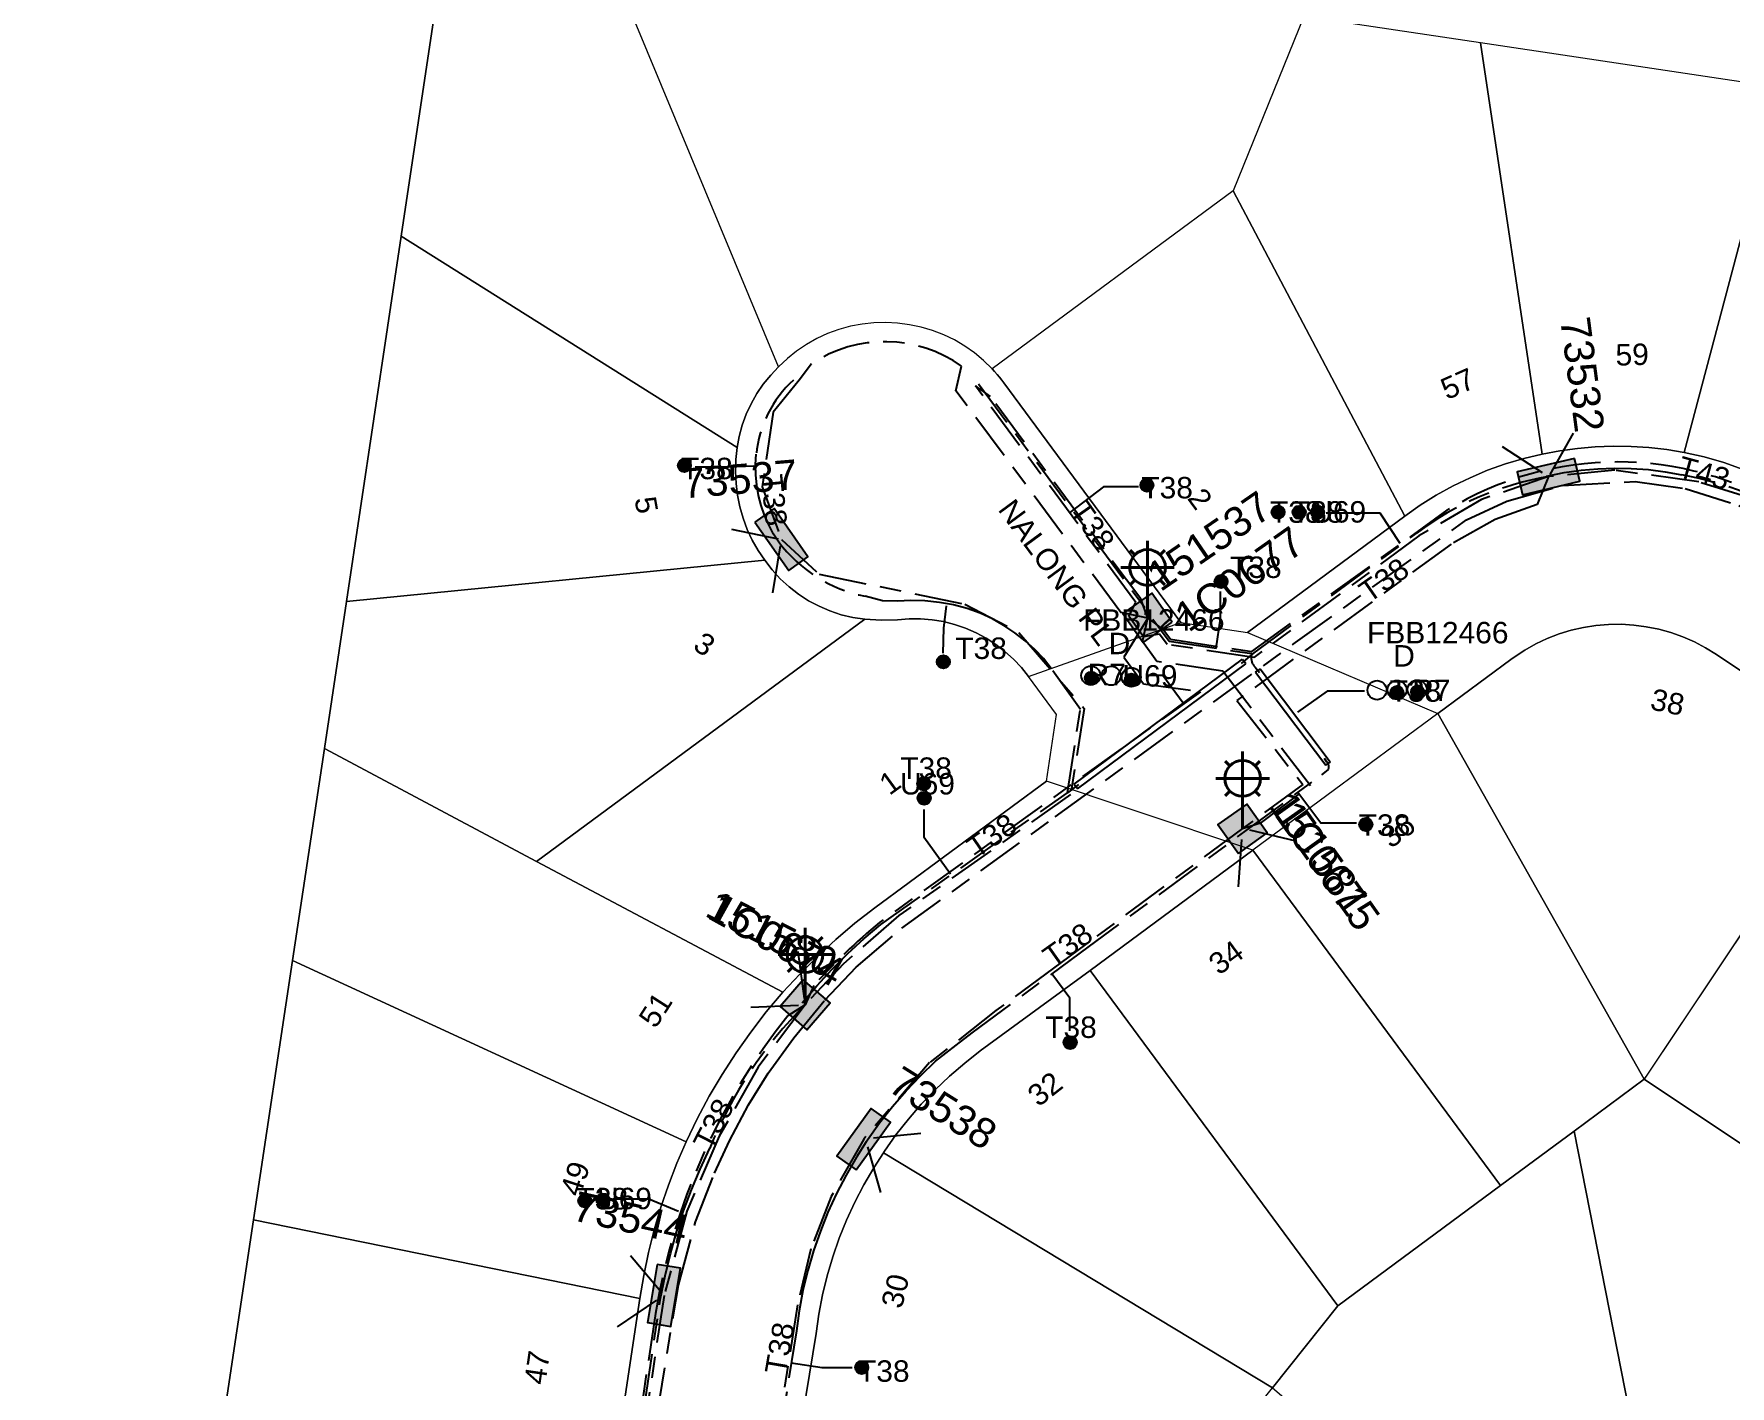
# Model space of a CAD drawing. Header units: metres. Extents: x 300268 to 302887, y 6172399 to 6173904.
# Drawn here: x 301281.4 to 301423.8, y 6173609.1 to 6173722.6 of the extents above; entities that cross this region are included whole.
import ezdxf
from ezdxf.enums import TextEntityAlignment as Align

# ---------------------------------------------------------------- set-up
doc = ezdxf.new("R2010")
doc.units = ezdxf.units.M
doc.linetypes.add('Cable Exist UG', pattern=[8.2, 4, -1.2, 1.8, -1.2])
doc.layers.get('0').update_dxf_attribs({"color": 6})
doc.layers.add('Cadastre Land Parcels_SP_EXT', color=9, linetype='Continuous', lineweight=5)
doc.layers.add('Cadastre Roads_SP_EXT', color=9, linetype='Continuous', lineweight=5)
for name, color, linetype in [('Duct_SP_EXT', 7, 'Continuous'), ('Equip_SP_SL_EXT', 7, 'Continuous'), ('Mains_HV_EXT', 7, 'Continuous'), ('Mains_LV_EXT', 7, 'Continuous'), ('Mains_SL_EXT', 7, 'Continuous'), ('SupportsUG_SP_LV_EXT', 7, 'Continuous'), ('SupportsUG_SP_LV_SL_EXT', 7, 'Continuous'), ('Trench_SP_EXT', 7, 'Continuous')]:
    doc.layers.add(name, color=color, linetype=linetype)
doc.styles.add('COLUMN_LABEL', font='arial.ttf')
doc.styles.add('iecARIAL', font='arial.ttf', dxfattribs={"height": 2})
doc.styles.add('POLE_LABEL', font='arial.ttf')
doc.styles.get("Standard").update_dxf_attribs({"font": 'arial.ttf'})

# ---------------------------------------------------------------- blocks, each defined once
blk = doc.blocks.new('COLUMN_EXT')
blk.add_hatch(color=256).paths.add_polyline_path([(-1.49, 1.48), (-1.49, -1.49), (1.48, -1.49), (1.48, 1.48)])
blk.add_lwpolyline([(-1.49, -1.49), (1.48, -1.49), (1.48, 1.48), (-1.49, 1.48)], close=True)
for tag, height, style, flags, p in [('ASSET_NUM', 2.5, 'COLUMN_LABEL', 8, (2, 2)), ('STRUCTURE_PLANT_NUMBER', 0.2, 'POLE_LABEL', 9, (1.81, 0.03)), ('STREET_CODE', 0.2, 'COLUMN_LABEL', 9, (1.81, -0.2))]:
    blk.add_attdef(tag, text='', height=height, dxfattribs=dict(style=style, flags=flags)).set_placement(p, align=Align.MIDDLE_LEFT)
at = {"flags": 9}
for tag, p in [('COLUMN_TYPE', (1.81, -0.4)), ('OWNED_BY', (1.81, -0.6)), ('STATE', (1.81, -0.8)), ('USAGE', (1.81, -1)), ('LEGEND', (1.81, -1.2)), ('LOCATION', (1.81, -1.4)), ('STREETNAME', (1.81, -1.6)), ('SUBURB', (1.81, -1.8)), ('NOTES', (1.81, -2))]:
    blk.add_attdef(tag, text='', height=0.2, dxfattribs=at).set_placement(p, align=Align.MIDDLE_LEFT)
at = {"flags": 1}
blk.add_attdef('Z', (1.81, -2.35), '', height=0.2, dxfattribs=at)
blk = doc.blocks.new('PILLAR_EXT')
blk.add_hatch(color=256).paths.add_polyline_path([(-2.475, 0.99), (-2.475, -0.99), (2.475, -0.99), (2.475, 0.99)])
blk.add_lwpolyline([(-2.475, -0.99), (2.475, -0.99), (2.475, 0.99), (-2.475, 0.99)], close=True)
at = {"style": 'iecARIAL', "flags": 8}
blk.add_attdef('ASSET_NUM', (1.5, 3.5), '', height=2.5, dxfattribs=at)
for tag, p, flags in [('OWNED_BY', (0, -0.2), 9), ('STATE', (0, -0.4), 9), ('SUPPORT_TYPE', (0, -0.6), 9), ('USAGE', (0, -0.8), 9), ('LEGEND', (0, -1), 9), ('LOCATION', (0, -1.2), 9), ('NOTES', (0, -1.4), 9), ('PARENT', (0, -1.6), 9), ('STREETNAME', (0, -1.8), 9), ('SUBURB', (0, -2), 1)]:
    blk.add_attdef(tag, p, '', height=0.2, dxfattribs=dict(flags=flags))
blk = doc.blocks.new('DUCT_EXT')
blk.add_circle((0, 0.8), 0.8)
at = {"flags": 1}
blk.add_attdef('Z', (0, 0), '', height=0.2, dxfattribs=at)
at = {"flags": 9}
for tag, p in [('DUCT_CODE', (0, 0)), ('XSECT_TYPE', (0, -0.2)), ('STATE', (0, -0.6)), ('FB_REFERENCE', (0, -0.4)), ('NOTES', (0, -0.8))]:
    blk.add_attdef(tag, text='', height=0.2, dxfattribs=at).set_placement(p, align=Align.MIDDLE_LEFT)
blk = doc.blocks.new('SL_LANTERN_EXT')
at = {"lineweight": 40}
for p, q in [((0, 1.97), (0, 6.47)), ((-1.46, 5.68), (-1.06, 5.28)), ((1.46, 5.68), (1.06, 5.28)), ((-2.25, 4.22), (2.25, 4.22)), ((-1.46, 2.76), (-1.06, 3.16)), ((1.46, 2.76), (1.06, 3.16)), ((0, 0), (0, 2.72))]:
    blk.add_line(p, q, dxfattribs=at)
blk.add_circle((0, 4.22), 1.5, dxfattribs=at)
at = {"style": 'iecARIAL', "flags": 8}
blk.add_attdef('ASSET_NUM', (1.5, 1.5), '', height=2.5, dxfattribs=at)
for tag, p, height, flags in [('CONSTRUCTED_VOLTAGE', (0.98, -0.65), 0.2, 9), ('CONTROL_TYPE', (0.98, -0.85), 0.2, 9), ('LANTERN_PURPOSE', (0.98, -1.05), 0.2, 9), ('LANTERN_TYPE', (0.98, -1.25), 0.2, 9), ('NO_PHASES', (0.98, -1.45), 0.2, 9), ('LNUMBER', (2.18, -3.25), 2.5, 8), ('OPERATING_VOLTAGE', (0.98, -1.65), 0.2, 9), ('ORIENTATION', (0.98, -1.85), 0.2, 9), ('OWNED_BY', (0.98, -2.05), 0.2, 9), ('STATE', (0.98, -2.25), 0.2, 9), ('USAGE', (0.98, -2.45), 0.2, 9), ('CEXIST', (0.98, -2.65), 0.2, 9), ('CNEW', (0.98, -2.85), 0.2, 9), ('CNUMBER', (0.98, -3.05), 0.2, 9), ('CREMOVE', (0.98, -3.25), 0.2, 9), ('CREPLACE', (0.98, -3.45), 0.2, 9), ('LKINGHEIGHT', (0.98, -3.65), 0.2, 9), ('LBRACKET', (0.98, -3.85), 0.2, 9), ('LBRACKETVOCAB', (0.98, -4.05), 0.2, 9), ('LCATEGORY', (0.98, -4.25), 0.2, 9), ('LCHARGE1', (0.98, -4.45), 0.2, 9), ('LCHARGE1PERCENT', (0.98, -4.65), 0.2, 9), ('LCHARGE2', (0.98, -4.85), 0.2, 9), ('LCHARGE2PERCENT', (0.98, -5.05), 0.2, 9), ('LCHARGE3', (0.98, -5.25), 0.2, 9), ('LCHARGE3PERCENT', (0.98, -5.45), 0.2, 9), ('LEXIST', (0.98, -5.65), 0.2, 9), ('LLAMP', (0.98, -5.85), 0.2, 9), ('LLAMPVOCAB', (0.98, -6.05), 0.2, 9), ('LMAST', (0.98, -6.25), 0.2, 9), ('LMASTVOCAB', (0.98, -6.45), 0.2, 9), ('LNEW', (0.98, -6.65), 0.2, 9), ('LANTNUMBER', (0.98, -6.85), 0.2, 9), ('LOUTREACH', (0.98, -7.25), 0.2, 9), ('LOUTREACHVOCAB', (0.98, -7.45), 0.2, 9), ('LRATECODE', (0.98, -7.65), 0.2, 9), ('LREMOVE', (0.98, -7.85), 0.2, 9), ('LREPLACE', (0.98, -8.05), 0.2, 9), ('LTYPE', (0.98, -8.25), 0.2, 9), ('LTYPEVOCAB', (0.98, -8.45), 0.2, 9), ('LEGEND', (0.98, -8.65), 0.2, 9), ('STREETNAME', (0.98, -9.25), 0.2, 9), ('SUBURB', (0.98, -9.45), 0.2, 1), ('LOCATION', (0.98, -8.85), 0.2, 9), ('NOTES', (0.98, -9.05), 0.2, 9)]:
    blk.add_attdef(tag, p, '', height=height, dxfattribs=dict(flags=flags))
blk = doc.blocks.new('CABLE_LARGE_EXT')
h = blk.add_hatch(color=256)
edge = h.paths.add_edge_path()
edge.add_arc((0, 0.55), 0.55, 0, 360)
blk.add_circle((0, 0.55), 0.55)
at = {"flags": 1}
blk.add_attdef('Z', (0, 0), '', height=0.2, dxfattribs=at)
at = {"flags": 9}
for tag, p in [('COND_CODE', (0, 0)), ('STATE', (0, -0.4)), ('XSECT_SIZE', (0, -0.6)), ('FB_REFERENCE', (0, -0.2)), ('NOTES', (0, -0.8))]:
    blk.add_attdef(tag, text='', height=0.2, dxfattribs=at).set_placement(p, align=Align.MIDDLE_LEFT)

msp = doc.modelspace()

# ---------------------------------------------------------------- linework, layer by layer
at = {"layer": 'Cadastre Land Parcels_SP_EXT', "linetype": 'Continuous'}
msp.add_lwpolyline([(300957.25, 6173645.2), (301295.52, 6173594.45), (301297.01, 6173604.42), (301297.01, 6173604.42), (301299.81, 6173623.07), (301303.08, 6173644.83), (301305.75, 6173662.63), (301307.6, 6173674.99), (301312.2, 6173705.65), (301316.57, 6173734.82), (301323.33, 6173779.45), (301231.2, 6173904.45), (301222.73, 6173899.93), (301209.21, 6173892.72), (301182.19, 6173878.31)], dxfattribs=at)
for points in [[(301340.58, 6173688.85), (301340.83, 6173689.79), (301341.16, 6173690.7), (301341.57, 6173691.59), (301342.05, 6173692.44), (301342.6, 6173693.24), (301343.22, 6173694), (301343.88, 6173694.7), (301327.89, 6173733.13), (301316.57, 6173734.82), (301312.2, 6173705.65), (301340.42, 6173687.9), (301340.58, 6173688.85)], [(301397.76, 6173683.07), (301399.11, 6173683.92), (301400.51, 6173684.69), (301401.95, 6173685.38), (301403.42, 6173686), (301404.92, 6173686.54), (301406.45, 6173686.99), (301408, 6173687.36), (301402.81, 6173721.89), (301387.98, 6173724.11), (301382.04, 6173709.45), (301396.46, 6173682.15), (301397.76, 6173683.07)], [(301428.03, 6173718.11), (301402.81, 6173721.89), (301408, 6173687.36), (301409.48, 6173687.64), (301410.97, 6173687.84), (301412.46, 6173687.97), (301413.96, 6173688.03), (301415.46, 6173688), (301416.96, 6173687.91), (301418.45, 6173687.74), (301419.92, 6173687.49), (301428.03, 6173718.11)], [(301450.91, 6173706.92), (301435.95, 6173716.92), (301428.03, 6173718.11), (301419.92, 6173687.49), (301421.6, 6173687.12), (301423.25, 6173686.65), (301424.87, 6173686.08), (301426.45, 6173685.43), (301428, 6173684.7), (301429.5, 6173683.88), (301430.95, 6173682.97), (301450.91, 6173706.92)], [(301396.46, 6173682.15), (301382.04, 6173709.45), (301361.81, 6173694.51), (301362.02, 6173694.29), (301362.23, 6173694.05), (301362.43, 6173693.82), (301362.62, 6173693.57), (301362.81, 6173693.33), (301377.66, 6173673.23), (301383.26, 6173672.39), (301396.46, 6173682.15)], [(301342.73, 6173678.44), (301342.17, 6173679.26), (301341.68, 6173680.13), (301341.26, 6173681.04), (301340.91, 6173681.97), (301340.63, 6173682.93), (301340.43, 6173683.91), (301340.31, 6173684.9), (301340.26, 6173685.9), (301340.29, 6173686.9), (301340.42, 6173687.9), (301312.2, 6173705.65), (301307.6, 6173674.99), (301342.73, 6173678.44)], [(301351.12, 6173673.51), (301350.13, 6173673.64), (301349.15, 6173673.87), (301348.2, 6173674.19), (301347.28, 6173674.58), (301346.39, 6173675.05), (301345.55, 6173675.6), (301344.76, 6173676.22), (301344.02, 6173676.9), (301343.34, 6173677.64), (301342.73, 6173678.44), (301307.6, 6173674.99), (301305.75, 6173662.63), (301323.56, 6173653.16), (301351.12, 6173673.51)], [(301352.5, 6173673.42), (301351.12, 6173673.51), (301323.56, 6173653.16), (301344.23, 6173642.18), (301345.66, 6173643.7), (301347.15, 6173645.19), (301348.7, 6173646.61), (301350.3, 6173647.97), (301351.96, 6173649.26), (301366.38, 6173659.91), (301367.21, 6173665.5), (301364.87, 6173668.68), (301364.27, 6173669.43), (301363.61, 6173670.14), (301362.89, 6173670.79), (301362.13, 6173671.38), (301361.31, 6173671.9), (301360.46, 6173672.36), (301359.58, 6173672.74), (301358.66, 6173673.06), (301357.72, 6173673.29), (301356.77, 6173673.45), (301355.81, 6173673.53), (301354.84, 6173673.53), (301353.88, 6173673.45), (301352.5, 6173673.42)], [(301416.75, 6173635.14), (301434.91, 6173662.32), (301422.62, 6173670.53), (301421.72, 6173671.09), (301420.78, 6173671.59), (301419.81, 6173672.01), (301418.81, 6173672.37), (301417.78, 6173672.66), (301416.74, 6173672.87), (301415.69, 6173673.01), (301414.63, 6173673.07), (301413.57, 6173673.06), (301412.51, 6173672.97), (301411.46, 6173672.8), (301410.43, 6173672.57), (301409.41, 6173672.26), (301408.42, 6173671.87), (301407.46, 6173671.42), (301406.53, 6173670.9), (301405.65, 6173670.32), (301405.37, 6173670.12), (301399.23, 6173665.58), (301416.57, 6173634.88), (301416.75, 6173635.14)], [(301410.68, 6173630.52), (301416.57, 6173634.88), (301399.23, 6173665.58), (301383.71, 6173654.11), (301404.51, 6173625.96), (301410.68, 6173630.52)], [(301337.05, 6173631.56), (301338.06, 6173633.44), (301339.15, 6173635.28), (301340.31, 6173637.08), (301341.55, 6173638.83), (301342.85, 6173640.52), (301344.23, 6173642.18), (301323.56, 6173653.16), (301305.75, 6173662.63), (301303.08, 6173644.83), (301336.12, 6173629.63), (301337.05, 6173631.56)], [(301449.87, 6173652.32), (301434.91, 6173662.32), (301416.57, 6173634.88), (301431.54, 6173624.88), (301449.87, 6173652.32)], [(301404.51, 6173625.96), (301383.71, 6173654.11), (301370.04, 6173644), (301390.84, 6173615.86), (301404.51, 6173625.96)], [(301332.57, 6173618.4), (301332.97, 6173620.33), (301333.45, 6173622.24), (301334.01, 6173624.12), (301334.64, 6173625.99), (301335.35, 6173627.82), (301336.12, 6173629.63), (301303.08, 6173644.83), (301299.81, 6173623.07), (301332.24, 6173616.46), (301332.57, 6173618.4)], [(301390.84, 6173615.86), (301370.04, 6173644), (301360.82, 6173637.26), (301359.51, 6173636.23), (301358.24, 6173635.13), (301357.03, 6173633.98), (301355.87, 6173632.77), (301354.78, 6173631.51), (301353.74, 6173630.19), (301352.77, 6173628.83), (301352.68, 6173628.68), (301385.35, 6173608.95), (301390.84, 6173615.86)], [(301442.67, 6173617.44), (301431.54, 6173624.88), (301416.57, 6173634.88), (301410.68, 6173630.52), (301417.94, 6173593.64), (301419.04, 6173593.74), (301420.15, 6173593.73), (301421.26, 6173593.63), (301422.35, 6173593.43), (301423.42, 6173593.14), (301424.3, 6173592.79), (301425.16, 6173592.38), (301425.99, 6173591.91), (301426.77, 6173591.37), (301427.53, 6173590.78), (301442.67, 6173617.44)], [(301409.94, 6173589.34), (301410.64, 6173590.11), (301411.4, 6173590.81), (301412.21, 6173591.44), (301413.08, 6173592), (301413.99, 6173592.49), (301414.93, 6173592.9), (301415.91, 6173593.24), (301416.92, 6173593.48), (301417.94, 6173593.64), (301410.68, 6173630.52), (301404.51, 6173625.96), (301390.84, 6173615.86), (301385.35, 6173608.95), (301409.32, 6173588.55), (301409.94, 6173589.34)], [(301385.35, 6173608.95), (301352.68, 6173628.68), (301351.88, 6173627.44), (301351.04, 6173626.01), (301350.28, 6173624.55), (301349.59, 6173623.05), (301348.98, 6173621.52), (301348.43, 6173619.96), (301347.97, 6173618.37), (301347.57, 6173616.77), (301347.26, 6173615.15), (301347.03, 6173613.51), (301345.92, 6173606.7), (301379.54, 6173601.66), (301385.35, 6173608.95)], [(301332.24, 6173616.46), (301299.81, 6173623.07), (301297.01, 6173604.42), (301329.69, 6173599.5), (301332.24, 6173616.46)]]:
    msp.add_lwpolyline(points, close=True, dxfattribs=at)
at = {"layer": 'Cadastre Roads_SP_EXT', "linetype": 'Continuous'}
msp.add_lwpolyline([(301362.81, 6173693.33), (301362.62, 6173693.57), (301362.43, 6173693.82), (301362.23, 6173694.05), (301362.02, 6173694.29), (301361.81, 6173694.51), (301361.1, 6173695.22), (301360.33, 6173695.86), (301359.51, 6173696.43), (301358.65, 6173696.94), (301357.75, 6173697.38), (301356.82, 6173697.74), (301355.86, 6173698.02), (301354.88, 6173698.22), (301353.88, 6173698.35), (301352.89, 6173698.4), (301351.88, 6173698.37), (301350.89, 6173698.27), (301349.91, 6173698.09), (301348.94, 6173697.82), (301348, 6173697.48), (301347.09, 6173697.07), (301346.22, 6173696.57), (301345.4, 6173696.01), (301344.62, 6173695.39), (301343.88, 6173694.7), (301343.22, 6173694), (301342.6, 6173693.24), (301342.05, 6173692.44), (301341.57, 6173691.59), (301341.16, 6173690.7), (301340.83, 6173689.79), (301340.58, 6173688.85), (301340.42, 6173687.9), (301340.29, 6173686.9), (301340.26, 6173685.9), (301340.31, 6173684.9), (301340.43, 6173683.91), (301340.63, 6173682.93), (301340.91, 6173681.97), (301341.26, 6173681.04), (301341.68, 6173680.13), (301342.17, 6173679.26), (301342.73, 6173678.44), (301343.34, 6173677.64), (301344.02, 6173676.9), (301344.76, 6173676.22), (301345.55, 6173675.6), (301346.39, 6173675.05), (301347.28, 6173674.58), (301348.2, 6173674.19), (301349.15, 6173673.87), (301350.13, 6173673.64), (301351.12, 6173673.51), (301352.5, 6173673.42), (301353.88, 6173673.45), (301354.84, 6173673.53), (301355.81, 6173673.53), (301356.77, 6173673.45), (301357.72, 6173673.29), (301358.66, 6173673.06), (301359.58, 6173672.74), (301360.46, 6173672.36), (301361.31, 6173671.9), (301362.13, 6173671.38), (301362.89, 6173670.79), (301363.61, 6173670.14), (301364.27, 6173669.43), (301364.87, 6173668.68), (301370.24, 6173670.59), (301377.66, 6173673.23), (301362.81, 6173693.33)], close=True, dxfattribs=at)
for points in [[(301424.87, 6173686.08), (301423.25, 6173686.65), (301421.6, 6173687.12), (301419.92, 6173687.49), (301418.45, 6173687.74), (301416.96, 6173687.91), (301415.46, 6173688), (301413.96, 6173688.03), (301412.46, 6173687.97), (301410.97, 6173687.84), (301409.48, 6173687.64), (301408, 6173687.36), (301406.45, 6173686.99), (301404.92, 6173686.54), (301403.42, 6173686), (301401.95, 6173685.38), (301400.51, 6173684.69), (301399.11, 6173683.92), (301397.76, 6173683.07), (301396.46, 6173682.15), (301383.26, 6173672.39), (301390.03, 6173669.51), (301399.23, 6173665.58), (301405.37, 6173670.12), (301405.65, 6173670.32), (301406.53, 6173670.9), (301407.46, 6173671.42), (301408.42, 6173671.87), (301409.41, 6173672.26), (301410.43, 6173672.57), (301411.46, 6173672.8), (301412.51, 6173672.97), (301413.57, 6173673.06), (301414.63, 6173673.07), (301415.69, 6173673.01), (301416.74, 6173672.87), (301417.78, 6173672.66), (301418.81, 6173672.37), (301419.81, 6173672.01), (301420.78, 6173671.59), (301421.72, 6173671.09), (301422.62, 6173670.53), (301434.91, 6173662.32)], [(301345.92, 6173606.7), (301347.03, 6173613.51), (301347.26, 6173615.15), (301347.57, 6173616.77), (301347.97, 6173618.37), (301348.43, 6173619.96), (301348.98, 6173621.52), (301349.59, 6173623.05), (301350.28, 6173624.55), (301351.04, 6173626.01), (301351.88, 6173627.44), (301352.68, 6173628.68), (301352.77, 6173628.83), (301353.74, 6173630.19), (301354.78, 6173631.51), (301355.87, 6173632.77), (301357.03, 6173633.98), (301358.24, 6173635.13), (301359.51, 6173636.23), (301360.82, 6173637.26), (301370.04, 6173644), (301383.71, 6173654.11), (301373.66, 6173657.47), (301366.38, 6173659.91), (301351.96, 6173649.26), (301350.3, 6173647.97), (301348.7, 6173646.61), (301347.15, 6173645.19), (301345.66, 6173643.7), (301344.23, 6173642.18), (301342.85, 6173640.52), (301341.55, 6173638.83), (301340.31, 6173637.08), (301339.15, 6173635.28), (301338.06, 6173633.44), (301337.05, 6173631.56), (301336.12, 6173629.63), (301335.35, 6173627.82), (301334.64, 6173625.99), (301334.01, 6173624.12), (301333.45, 6173622.24), (301332.97, 6173620.33), (301332.57, 6173618.4), (301332.24, 6173616.46), (301329.69, 6173599.5)]]:
    msp.add_lwpolyline(points, dxfattribs=at)
at = {"layer": 'Duct_SP_EXT'}
for p, q in [((301368.7, 6173659.65), (301382.83, 6173670.14)), ((301382.83, 6173670.14), (301382.98, 6173669.95)), ((301368.98, 6173659.26), (301383.12, 6173669.75)), ((301383.12, 6173669.75), (301382.98, 6173669.95)), ((301383.94, 6173669.06), (301384.13, 6173669.2)), ((301383.94, 6173669.06), (301389.83, 6173661.23)), ((301384.32, 6173669.34), (301384.13, 6173669.2)), ((301384.32, 6173669.34), (301390.21, 6173661.51)), ((301389.83, 6173661.23), (301390.02, 6173661.37)), ((301390.21, 6173661.51), (301390.02, 6173661.37)), ((301368.7, 6173659.65), (301368.84, 6173659.46)), ((301368.98, 6173659.26), (301368.84, 6173659.46))]:
    msp.add_line(p, q, dxfattribs=at)
for points in [[(301336.88, 6173686.29), (301339.68, 6173686.29), (301341.81, 6173686.36)], [(301374.1, 6173684.62), (301371.17, 6173684.62), (301368.35, 6173682.46)], [(301389.85, 6173682.42), (301394.36, 6173682.42), (301396.04, 6173679.87)], [(301380.97, 6173675.82), (301380.97, 6173673.53), (301380.59, 6173671.06)], [(301357.71, 6173670.65), (301357.75, 6173672.74), (301357.98, 6173674.62)], [(301374.82, 6173668.8), (301376.14, 6173668.81), (301377.85, 6173666.47)], [(301393.09, 6173667.46), (301389.95, 6173667.46), (301387.45, 6173665.69)], [(301392.41, 6173656.37), (301389.4, 6173656.37), (301387.49, 6173658.96)], [(301356.07, 6173657.53), (301356.07, 6173655.22), (301358.32, 6173652.12)], [(301368.35, 6173638.93), (301368.35, 6173641.68), (301366.84, 6173643.72)], [(301329.98, 6173624.82), (301333, 6173624.82), (301335.47, 6173623.79)], [(301350.05, 6173610.64), (301347.55, 6173610.64), (301344.94, 6173611.03)]]:
    msp.add_lwpolyline(points, dxfattribs=at)
at = {"layer": 'Mains_HV_EXT', "linetype": 'Cable Exist UG'}
msp.add_lwpolyline([(301333.68, 6173606.7), (301335.47, 6173617.57), (301336.92, 6173622.89), (301338.5, 6173626.98), (301339.77, 6173629.69), (301341.37, 6173632.72), (301343.01, 6173635.38), (301345.16, 6173638.36), (301347.76, 6173641.51), (301350.4, 6173644.29), (301354.24, 6173647.55), (301367.12, 6173656.91), (301387.09, 6173671.4), (301401.65, 6173681.84), (301405.03, 6173683.42), (301409.69, 6173684.71), (301415.81, 6173685.07), (301420.01, 6173684.47), (301424.52, 6173683.04), (301435.74, 6173677.68), (301466.35, 6173714.16), (301473.79, 6173722.97), (301476.25, 6173727.05), (301475, 6173728.45)], dxfattribs=at)
at = {"layer": 'Mains_LV_EXT', "linetype": 'Cable Exist UG'}
for points in [[(301345.6, 6173693.57), (301343.42, 6173690.87), (301342.52, 6173684.61), (301344.12, 6173680.19)], [(301408.53, 6173685.47), (301402.91, 6173683.55), (301397.65, 6173680.5), (301383.79, 6173670.29), (301376.52, 6173671.37), (301375.86, 6173672.24), (301374.52, 6173672.01), (301373.29, 6173673.75), (301373.89, 6173674.91), (301360.41, 6173693.09)], [(301429.84, 6173681.32), (301425.16, 6173683.77), (301421.15, 6173685.02), (301414.11, 6173686.01), (301408.53, 6173685.47)], [(301408.53, 6173685.47), (301407.57, 6173683.14), (301404.04, 6173681.87), (301400.35, 6173679.8), (301382.36, 6173666.67), (301387.89, 6173659.63), (301382.84, 6173655.91)], [(301344.12, 6173680.19), (301347.28, 6173677.28), (301359.52, 6173674.76), (301364.05, 6173672.39), (301369.53, 6173666.01), (301368.4, 6173658.77), (301353.99, 6173648.61), (301349.33, 6173644.56), (301346.11, 6173641.12)], [(301382.84, 6173655.91), (301366.97, 6173644.2), (301362.13, 6173640.63), (301356.56, 6173636.27), (301351.03, 6173629.84)], [(301346.11, 6173641.12), (301342.18, 6173635.89), (301338.89, 6173630.08), (301336.19, 6173623.8), (301334.27, 6173616.72)], [(301351.03, 6173629.84), (301348.29, 6173625.02), (301346.6, 6173620.63), (301345.46, 6173615.93), (301341.29, 6173589.17)], [(301334.27, 6173616.72), (301328.97, 6173581.43)]]:
    msp.add_lwpolyline(points, dxfattribs=at)
at = {"layer": 'Mains_SL_EXT', "linetype": 'Cable Exist UG'}
for points in [[(301374.89, 6173673.59), (301372.62, 6173674.07), (301358.78, 6173692.68), (301359.25, 6173694.74), (301359.25, 6173694.74, 0.30974), (301346.65, 6173694.94), (301346.65, 6173694.94), (301345.6, 6173693.57)], [(301374.86, 6173673.62), (301376.22, 6173672.58), (301376.79, 6173671.82), (301383.63, 6173670.78), (301400.03, 6173682.65), (301400.03, 6173682.65, -0.281818), (301428.57, 6173682.7), (301428.57, 6173682.7), (301429.84, 6173681.32)], [(301374.89, 6173673.59), (301372.88, 6173670.32), (301374.52, 6173668.08), (301379.31, 6173667.41), (301352.35, 6173648.03), (301352.35, 6173648.03, 0.035159), (301346.85, 6173642.75), (301346.85, 6173642.75), (301346.11, 6173641.12)], [(301346.11, 6173641.12), (301344.67, 6173640.2), (301344.67, 6173640.2, 0.129695), (301333.55, 6173615.21), (301333.55, 6173615.21), (301328.68, 6173583.07), (301328.97, 6173581.43)]]:
    msp.add_lwpolyline(points, format="xyb", dxfattribs=at)
for points in [[(301374.89, 6173673.59), (301374.29, 6173675.2), (301361.67, 6173692.19), (301360.41, 6173693.09)], [(301382.84, 6173655.91), (301384.42, 6173656.44), (301388.55, 6173659.5), (301381.19, 6173669.13), (301375.65, 6173669.95), (301374.43, 6173671.63), (301374.89, 6173673.59)]]:
    msp.add_lwpolyline(points, dxfattribs=at)
at = {"layer": 'Trench_SP_EXT', "linetype": 'Cable Exist UG'}
for points in [[(301343.97, 6173679.87), (301343.47, 6173680.65), (301343.06, 6173681.42), (301342.71, 6173682.22), (301342.43, 6173683.04), (301342.21, 6173683.88), (301342.06, 6173684.74), (301341.97, 6173685.61), (301341.96, 6173686.48), (301342.01, 6173687.34), (301342.01, 6173687.34, -0.189015), (301345.14, 6173693.57)], [(301408.37, 6173685.5), (301409.85, 6173685.82), (301411.26, 6173686.02), (301412.67, 6173686.13), (301414.07, 6173686.17), (301415.48, 6173686.15), (301416.92, 6173686.06), (301418.32, 6173685.88), (301419.72, 6173685.62), (301419.72, 6173685.62, -0.090791), (301430.01, 6173681.68)], [(301375.32, 6173673.49), (301376.69, 6173671.64), (301383.71, 6173670.6), (301397.49, 6173680.75), (301397.49, 6173680.75, -0.11873), (301408.53, 6173685.47)], [(301368.13, 6173658.93), (301369.23, 6173665.92), (301366.76, 6173669.37), (301366.12, 6173670.19), (301365.39, 6173670.96), (301364.6, 6173671.68), (301363.73, 6173672.35), (301362.81, 6173672.97), (301361.84, 6173673.52), (301360.82, 6173674), (301359.73, 6173674.4), (301358.57, 6173674.7), (301357.39, 6173674.9), (301356.17, 6173675.03), (301354.95, 6173675.07), (301353.9, 6173675.02), (301352.6, 6173675.03), (301351.15, 6173675.42), (301351.15, 6173675.42, -0.184616), (301343.88, 6173680.01)], [(301383.58, 6173670.48, 0.248191), (301383.89, 6173669.48), (301383.89, 6173669.48), (301384.25, 6173669.03)], [(301383.02, 6173655.66), (301389.49, 6173660.44), (301390.03, 6173660.85), (301390.03, 6173660.85, 0.335608), (301389.93, 6173661.5), (301389.93, 6173661.5), (301389.72, 6173661.8)], [(301333.98, 6173616.48), (301334.36, 6173618.37), (301334.8, 6173620.2), (301335.32, 6173622.02), (301335.91, 6173623.82), (301336.56, 6173625.59), (301337.29, 6173627.33), (301338.1, 6173629.08), (301338.1, 6173629.08, -0.100605), (301346.11, 6173641.12)]]:
    msp.add_lwpolyline(points, format="xyb", dxfattribs=at)
for points in [[(301360.67, 6173693.25), (301375.11, 6173673.84)], [(301410.6, 6173689.13), (301408.53, 6173685.47)], [(301404.64, 6173687.99), (301408.53, 6173685.47)], [(301339.92, 6173681.05), (301344.12, 6173680.19)], [(301343.39, 6173675.71), (301344.12, 6173680.19)], [(301382.75, 6173669.78), (301383.81, 6173670.67)], [(301345.87, 6173641.29), (301347.1, 6173642.72), (301348.37, 6173644.1), (301349.7, 6173645.42), (301351.08, 6173646.68), (301352.48, 6173647.87), (301368.13, 6173658.93)], [(301369.08, 6173659.63), (301368.13, 6173658.93)], [(301382.49, 6173651.02), (301382.84, 6173655.91)], [(301387.34, 6173654.87), (301382.84, 6173655.91)], [(301351.25, 6173629.62), (301351.36, 6173629.79), (301352.37, 6173631.21), (301353.45, 6173632.59), (301354.6, 6173633.91), (301355.81, 6173635.17), (301357.07, 6173636.38), (301358.79, 6173637.72), (301360.14, 6173638.78), (301369.23, 6173645.48), (301383.02, 6173655.66)], [(301345.5, 6173645.61), (301346.11, 6173641.12)], [(301341.56, 6173640.92), (301346.11, 6173641.12)], [(301355.82, 6173630.32), (301351.03, 6173629.84)], [(301351.25, 6173629.62), (301350.42, 6173628.33), (301349.55, 6173626.83), (301348.75, 6173625.29), (301348.03, 6173623.71), (301347.39, 6173622.11), (301346.82, 6173620.47), (301346.34, 6173618.8), (301345.93, 6173617.12), (301345.6, 6173615.42), (301345.38, 6173613.76), (301344.3, 6173606.97), (301341.53, 6173589.34)], [(301352.46, 6173625.35), (301351.25, 6173629.62)], [(301331.45, 6173620.08), (301334.27, 6173616.72)], [(301329.84, 6173590.32), (301331.48, 6173599.71), (301333.97, 6173616.5)], [(301330.35, 6173614.07), (301334.27, 6173616.72)]]:
    msp.add_lwpolyline(points, dxfattribs=at)

# ---------------------------------------------------------------- block references
at = {"layer": 'Duct_SP_EXT'}
for name, p in [('CABLE_LARGE_EXT', (301335.98, 6173685.85)), ('CABLE_LARGE_EXT', (301374.81, 6173684.2)), ('CABLE_LARGE_EXT', (301385.82, 6173681.93)), ('CABLE_LARGE_EXT', (301387.59, 6173681.92)), ('CABLE_LARGE_EXT', (301389.13, 6173681.93)), ('CABLE_LARGE_EXT', (301381.04, 6173676.11)), ('CABLE_LARGE_EXT', (301357.72, 6173669.37)), ('CABLE_LARGE_EXT', (301370.15, 6173667.99)), ('CABLE_LARGE_EXT', (301373.5, 6173667.83)), ('DUCT_EXT', (301394.13, 6173666.74)), ('DUCT_EXT', (301395.81, 6173666.76)), ('CABLE_LARGE_EXT', (301395.8, 6173666.8)), ('DUCT_EXT', (301397.5, 6173666.79)), ('CABLE_LARGE_EXT', (301397.54, 6173666.85)), ('CABLE_LARGE_EXT', (301356.07, 6173659.12)), ('CABLE_LARGE_EXT', (301356.11, 6173657.91)), ('CABLE_LARGE_EXT', (301393.19, 6173655.71)), ('CABLE_LARGE_EXT', (301368.37, 6173637.4)), ('CABLE_LARGE_EXT', (301327.61, 6173624.11)), ('CABLE_LARGE_EXT', (301329.14, 6173624.19)), ('CABLE_LARGE_EXT', (301350.87, 6173610.11))]:
    msp.add_blockref(name, p, dxfattribs=at)
at = {"layer": 'Duct_SP_EXT', "rotation": 355.5799484132898}
for p in [(301370.04, 6173667.97), (301371.75, 6173667.95), (301373.44, 6173667.83)]:
    msp.add_blockref('DUCT_EXT', p, dxfattribs=at)
at = {"layer": 'Equip_SP_SL_EXT'}
ref = msp.add_blockref('SL_LANTERN_EXT', (301374.86, 6173673.62), dxfattribs=at)
ref.add_attrib('ASSET_NUM', '151537', dxfattribs={"layer": '0', "height": 2.5, "rotation": 34.4691, "style": 'iecARIAL'}).set_placement((301376.36, 6173675.12), align=Align.BOTTOM_LEFT)
ref = msp.add_blockref('SL_LANTERN_EXT', (301382.84, 6173655.91), dxfattribs=at)
ref.add_attrib('ASSET_NUM', '151581', dxfattribs={"layer": '0', "height": 2.5, "rotation": 305.4964, "style": 'iecARIAL'}).set_placement((301384.34, 6173657.41), align=Align.BOTTOM_LEFT)
ref = msp.add_blockref('SL_LANTERN_EXT', (301346.11, 6173641.12), dxfattribs=at)
ref.add_attrib('ASSET_NUM', '151580', dxfattribs={"layer": '0', "height": 2.5, "rotation": 332.771, "style": 'iecARIAL'}).set_placement((301347.61, 6173642.63), align=Align.BOTTOM_RIGHT)
at = {"layer": 'SupportsUG_SP_LV_EXT'}
ref = msp.add_blockref('PILLAR_EXT', (301408.53, 6173685.47), dxfattribs=dict(at, rotation=193.2903265742702))
ref.add_attrib('ASSET_NUM', '73532', dxfattribs={"layer": '0', "height": 2.5, "rotation": 277.5314, "style": 'iecARIAL'}).set_placement((301410.03, 6173688.97), align=Align.BOTTOM_RIGHT)
ref = msp.add_blockref('PILLAR_EXT', (301344.12, 6173680.19), dxfattribs=dict(at, rotation=305.1479309559916))
ref.add_attrib('ASSET_NUM', '73537', dxfattribs={"layer": '0', "height": 2.5, "rotation": 4.7743, "style": 'iecARIAL'}).set_placement((301345.62, 6173683.69), align=Align.BOTTOM_RIGHT)
ref = msp.add_blockref('PILLAR_EXT', (301351.03, 6173629.84), dxfattribs=dict(at, rotation=54.37487706421185))
ref.add_attrib('ASSET_NUM', '73538', dxfattribs={"layer": '0', "height": 2.5, "rotation": 328.0056, "style": 'iecARIAL'}).set_placement((301352.53, 6173633.34), align=Align.BOTTOM_LEFT)
ref = msp.add_blockref('PILLAR_EXT', (301334.27, 6173616.72), dxfattribs=dict(at, rotation=260.4976864885192))
ref.add_attrib('ASSET_NUM', '73544', dxfattribs={"layer": '0', "height": 2.5, "rotation": 347.4601, "style": 'iecARIAL'}).set_placement((301335.77, 6173620.22), align=Align.BOTTOM_RIGHT)
at = {"layer": 'SupportsUG_SP_LV_SL_EXT'}
ref = msp.add_blockref('COLUMN_EXT', (301374.86, 6173673.62), dxfattribs=dict(at, rotation=125.1645169746604))
ref.add_attrib('ASSET_NUM', '1C0677', dxfattribs={"layer": '0', "height": 2.5, "rotation": 35.2642, "style": 'COLUMN_LABEL'}).set_placement((301376.86, 6173674.37), align=Align.TOP_LEFT)
ref = msp.add_blockref('COLUMN_EXT', (301382.84, 6173655.91), dxfattribs=dict(at, rotation=35.34522070752993))
ref.add_attrib('ASSET_NUM', '1C0675', dxfattribs={"layer": '0', "height": 2.5, "rotation": 305.1656, "style": 'COLUMN_LABEL'}).set_placement((301384.84, 6173656.66), align=Align.BOTTOM_LEFT)
ref = msp.add_blockref('COLUMN_EXT', (301346.11, 6173641.12), dxfattribs=dict(at, rotation=229.1722630961681))
ref.add_attrib('ASSET_NUM', '1C0674', dxfattribs={"layer": '0', "height": 2.5, "rotation": 330.9645, "style": 'COLUMN_LABEL'}).set_placement((301348.11, 6173641.87), align=Align.BOTTOM_RIGHT)

# ---------------------------------------------------------------- texts
at = {"layer": 'Cadastre Land Parcels_SP_EXT'}
for s, rotation, p in [('59', 1.6032, (301414.18, 6173694.78)), ('57', 23.9593, (301400, 6173691.88)), ('2', 306.3945, (301378.14, 6173683.64)), ('5', 280.0844, (301331.78, 6173683.62)), ('3', 325.9564, (301336.59, 6173671.05)), ('38', 348.4192, (301416.98, 6173665.94)), ('1', 36.0026, (301353.19, 6173658.65)), ('36', 36.4665, (301395.29, 6173654.19)), ('34', 36.4139, (301380.86, 6173643.55)), ('51', 57.3374, (301333.55, 6173639.05)), ('32', 38.2351, (301365.71, 6173632.49)), ('49', 71.9055, (301327.21, 6173624.92)), ('30', 76.7523, (301354.23, 6173615.53)), ('47', 81.6726, (301324.29, 6173609.15))]:
    msp.add_text(s, height=1.8, rotation=rotation, dxfattribs=at).set_placement(p)
at = {"layer": 'Cadastre Roads_SP_EXT'}
msp.add_text('NALONG PL', height=1.8, rotation=306.3946, dxfattribs=at).set_placement((301362.24, 6173682.7))
at = {"layer": 'Duct_SP_EXT'}
for s, p in [('T38', (301335.7, 6173685.25)), ('T38', (301374.34, 6173683.64)), ('T38', (301385.14, 6173681.59)), ('T38', (301386.98, 6173681.6)), ('U69', (301388.61, 6173681.61)), ('T38', (301381.79, 6173676.96)), ('FBB12466', (301369.45, 6173672.53)), ('FBB12466', (301393.29, 6173671.47)), ('T38', (301358.72, 6173670.16)), ('D', (301371.6, 6173670.56)), ('D', (301395.49, 6173669.52)), ('R7', (301369.83, 6173667.95)), ('U69', (301372.76, 6173667.84)), ('T38', (301395.19, 6173666.57)), ('R7', (301397.09, 6173666.63)), ('T38', (301354.1, 6173660.09)), ('U69', (301354.08, 6173658.78)), ('T38', (301392.59, 6173655.31)), ('T38', (301366.27, 6173638.34)), ('T38', (301326.92, 6173623.94)), ('U69', (301328.64, 6173623.96)), ('T38', (301350.55, 6173609.47))]:
    msp.add_text(s, height=1.8, dxfattribs=at).set_placement(p)
at = {"layer": 'Mains_LV_EXT'}
for s, rotation, p in [('T43', 344.6301, (301419.26, 6173685.48)), ('T38', 275.8497, (301342.39, 6173685.56)), ('T38', 305.1769, (301368.26, 6173682.6)), ('T38', 34.9492, (301393.45, 6173674.81)), ('T38', 34.8915, (301360.52, 6173653.35)), ('T38', 35.3075, (301366.91, 6173644.16)), ('T38', 63.1733, (301338.25, 6173628.76)), ('T38', 80.2756, (301344.49, 6173610.01))]:
    msp.add_text(s, height=1.8, rotation=rotation, dxfattribs=at).set_placement(p)

doc.saveas('drawing.dxf')
